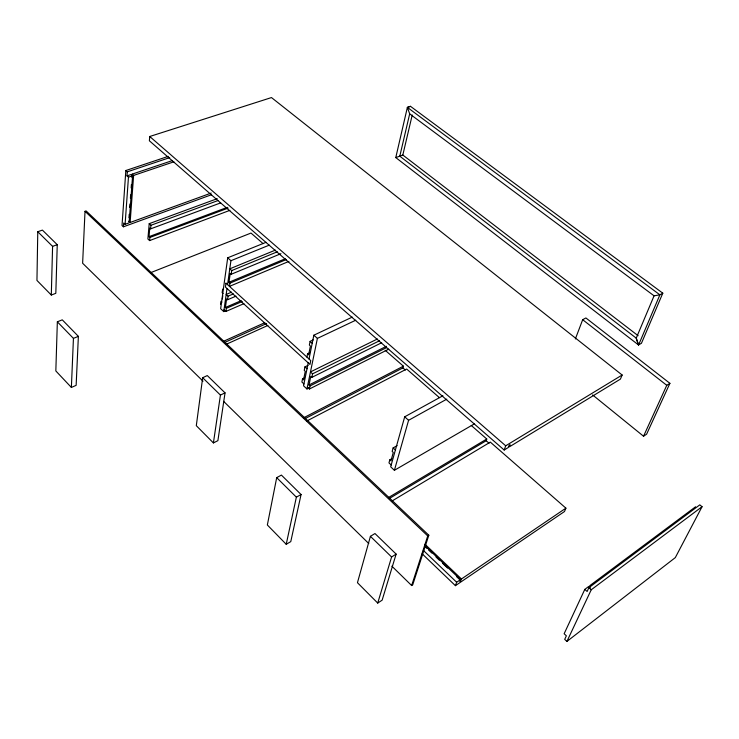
<?xml version="1.0" encoding="UTF-8"?>
<svg xmlns="http://www.w3.org/2000/svg" width="739" height="739" viewBox="0 0 739 739"><rect width="100%" height="100%" fill="white"/><g stroke="black" fill="none" stroke-linecap="round" stroke-linejoin="round"><path stroke-width="1.11" d="M37.772 231.732L36.95 280.432L51.305 295.046L55.822 293.309L57.245 244.692L42.409 230.106L37.772 231.732L52.589 246.364L51.305 295.046M57.346 321.816L55.831 370.95L71.378 387.439L76.145 385.342L78.371 336.347L62.27 319.839L57.346 321.816L73.438 338.388L71.378 387.439M391.864 566.157L411.651 585.537L412.713 584.835L428.823 535.23L86.121 210.938L85.013 211.317L82.629 263.25L203.022 381.185M168.252 156.363L125.842 170.524L122.027 225.497L123.422 226.799L211.603 194.699M123.422 226.799L123.69 223.012L125.094 224.314L129.113 222.855L132.595 175.78L131.145 174.478L127.006 175.873L127.293 171.836L125.842 170.524M125.094 224.314L128.457 177.175L127.006 175.873M128.965 217.746L129.223 214.301M129.731 207.419L129.981 203.973M130.406 198.237L130.655 194.791M131.163 187.9L131.413 184.464M131.921 177.572L132.17 174.127L172.418 160.566M211.206 193.064L130.119 222.494L133.62 175.429L132.17 174.127M149.731 136.493L149.38 140.789L504.183 450.023L508.312 447.501L509.069 445.395L510.095 444.767L509.337 446.873L620.418 379.107L622.146 375.015L271.472 97.566L149.731 136.493L505.698 445.793L504.183 450.023M217.22 198.68L149.204 223.668L147.883 238.993L149.601 240.591L229.903 210.338M149.601 240.591L149.878 237.468L149.019 236.665L149.768 228.046L150.636 228.85L220.665 202.892M150.636 228.85L150.95 225.275L149.204 223.668M202.671 377.721L196.306 425.673L213.414 442.92L217.894 440.656L225.044 392.871L207.29 375.569L202.671 377.721L220.434 395.088L213.414 442.92M220.527 304.413L220.961 301.29L221.894 302.159M222.642 289.125L222.143 292.699L223.086 293.559M266.049 242.327L227.704 257.8L220.647 308.708L223.76 311.609L225.875 310.694M222.347 298.935L222.79 295.711M223.76 311.609L227.012 288.524M227.566 284.626L230.928 260.701L227.704 257.8M243.888 303.664L225.903 311.461L226.346 308.339L225.413 307.47L226.624 298.879L227.575 299.748L236.009 296.145M288.931 261.384L229.478 286.372L229.931 283.148L228.979 282.27L230.235 273.393L231.196 274.261L280.949 253.68M227.575 299.748L228.083 296.173L226.18 294.436L231.464 292.191M231.196 274.261L231.723 270.576L229.792 268.83L275.398 250.115M276.7 477.643L267.352 524.986L286.224 544.292L290.778 541.613L301.069 494.52L281.402 475.085L276.7 477.643L296.367 497.162L286.224 544.292M304.579 377.915L302.519 378.941L301.891 382.035L303.932 383.929M308.052 365.343L304.958 366.849L304.237 370.396L305.272 371.347L303.535 379.883L302.519 378.941M306.925 357.094L307.572 353.889L309.65 352.9M313.207 339.912L310.103 341.381L309.364 345.058L310.408 346.009L308.616 354.84L307.572 353.889M308.218 362.877L303.553 385.804L306.953 388.973L309.013 387.938M309.013 358.997L313.853 335.201L352.263 317.114M306.953 388.973L317.401 338.388L355.792 320.19M307.341 387.097L309.392 389L310.038 385.906L309.013 384.954L310.777 376.419L311.812 377.38L381.675 342.739M311.812 377.38L312.551 373.832L379.449 340.79M395.771 157.583L407.374 107.386L410.45 106.305L662.8 293.18L641.434 343.293L638.505 344.937L395.771 157.583L399.817 156.169M638.505 344.937L636.168 338.083L399.799 156.178L409.683 113.843L407.374 107.386M399.808 156.178L402.82 155.024L412.233 114.97M305.068 418.634L402.912 367.902L403.383 366.174L385.222 350.314M391.799 458.707L389.813 459.843L388.963 462.91L391.199 464.979M397.129 445.645L393.13 447.908L392.16 451.409L393.287 452.453L390.931 460.887L389.813 459.843M370.415 536.329L357.454 582.692L377.721 603.07L382.137 600.17L396.132 554.093L374.969 533.54L370.415 536.329L391.596 556.975L377.721 603.07M442.92 395.762L404.695 416.805L390.682 466.826L394.404 470.3L474.577 423.752M394.404 470.3L408.584 420.297L446.79 399.143M411.651 585.537L427.733 535.923L428.823 535.23M389.204 498.576L486.179 440.73L486.77 439.012L471.26 425.47M422.163 553.797L455.418 585.676L456.656 582.249L460.508 579.635L424.657 545.465M460.508 579.635L459.88 581.353L461.459 578.979L565.908 508.155L490.317 442.116L392.317 500.83M575.358 338.961L582.683 319.71L585.888 317.946L669.904 383.329L646.607 434.199L643.54 436.232L592.623 394.949M410.505 106.342L407.429 107.432L659.89 294.824L654.07 295.822L636.242 338.139L638.579 344.984L659.899 294.815L662.8 293.18M565.908 508.155L564.485 511.527L455.418 585.676M643.54 436.232L666.772 385.315L669.904 383.329M584.798 589.389L564.143 633.757L566.36 635.826L564.707 639.364L566.915 641.434L675.307 557.612L702.05 506.705L699.796 504.857L588.909 587.662L587.117 591.486L584.798 589.389L588.734 586.452L590.276 587.847M566.915 641.434L591.246 589.768L702.05 506.705M589.713 585.722L695.584 506.769M391.596 556.975L396.132 554.093M505.698 445.793L622.146 375.015M388.714 497.412L486.77 439.012M296.367 497.162L301.069 494.52M306.703 421.054L406.653 369.029L439.391 397.628M303.396 417.923L403.383 366.174M309.392 389L388.76 349.159M309.013 384.954L386.442 346.277M310.038 385.906L386.432 347.681M377.389 338.989L310.472 371.92L312.551 373.832M220.434 395.088L225.044 392.871M226.005 344.402L267.841 325.465M224.019 341.067L264.821 322.694M224.804 342.388L266.613 323.525M226.346 308.339L242.244 301.475M225.413 307.47L241.302 300.616M228.083 296.173L233.358 293.928M229.931 283.148L286.307 259.555M228.979 282.27L285.346 258.724M73.438 338.388L78.371 336.347M231.723 270.576L277.328 251.796M230.928 260.701L269.273 245.145M150.516 272.719L251.001 233.062L263.075 243.602M149.019 236.665L227.307 207.345M149.878 237.468L228.166 208.093M150.95 225.275L217.876 200.592M52.589 246.364L57.245 244.692M128.457 177.175L132.595 175.78M133.62 175.429L173.859 161.823M127.293 171.836L169.702 157.629M409.739 113.889L654.07 295.822M402.81 155.024L638.117 335.7M582.683 319.71L666.772 385.315M402.912 367.902L405.36 370.045M486.179 440.73L489.015 443.206M313.853 335.201L317.401 338.388M404.695 416.805L408.584 420.297M588.909 587.662L591.246 589.768M310.103 341.381L312.209 343.284M304.958 366.849L307.027 368.752M393.13 447.908L395.393 449.986M128.715 221.192L130.119 222.494M224.028 309.715L225.903 311.461M85.013 211.317L427.733 535.923M424.999 544.255L461.459 578.979M425.267 546.777L426.92 548.347M428.574 549.927L431.89 553.086M436.019 557.03L439.336 560.19M442.643 563.34L447.603 568.079M456.702 576.753L460.84 580.697M423.299 550.343L456.656 582.249M223.64 401.379L368.77 543.534M225.977 283.176L225.432 287.074L309.955 364.466L310.749 360.586L225.977 283.176"/></g></svg>
